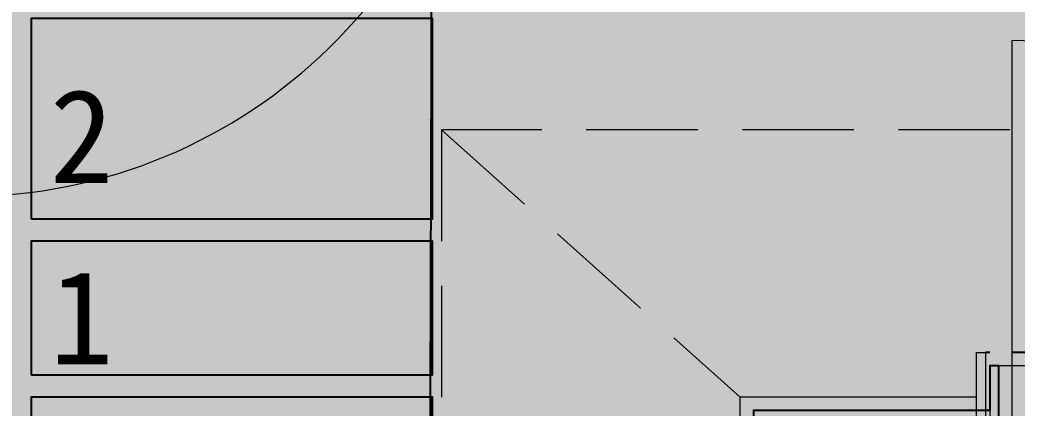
# Model space of a CAD drawing. Header units: inches. Extents: x 143994 to 247866, y 243815 to 272761.
# Drawn here: x 158031 to 160267, y 264131 to 265003 of the extents above; entities that cross this region are included whole.
import ezdxf

# ---------------------------------------------------------------- set-up
doc = ezdxf.new("R2010")
doc.units = ezdxf.units.IN
doc.header["$LTSCALE"] = 1000
doc.header["$MEASUREMENT"] = 0
doc.linetypes.add('DASH', pattern=[0.35, 0.25, -0.1])
doc.layers.get('DEFPOINTS').update_dxf_attribs({"color": 62})
for name, color, linetype in [('0-dim', 90, 'Continuous'), ('0-fm', 30, 'Continuous'), ('0-word', 131, 'Continuous'), ('0-建筑1F', 127, 'Continuous'), ('0-建筑2F', 127, 'Continuous'), ('PUB_HATCH', 8, 'Continuous')]:
    doc.layers.add(name, color=color, linetype=linetype)
for name, color, linetype, lineweight in [('A-Flr-Door', 8, 'Continuous', 9), ('A-M-Stone', 11, 'Continuous', 15), ('MQ-HZ幕墙绘制', 6, 'Continuous', 13), ('散水线', 8, 'Continuous', 15)]:
    doc.layers.add(name, color=color, linetype=linetype, lineweight=lineweight)
doc.styles.add('HS2', font='')
doc.styles.get('HS2').set_extended_font_data('SimHei')

# ---------------------------------------------------------------- blocks, each defined once
blk = doc.blocks.new('$DorLib2D$00000001')
for p, q in [((0.45, 0.975), (0.5, 0.975)), ((0.45, 0), (0.45, 0.975)), ((0.5, 0), (0.5, 0.975)), ((0.5, 0), (0.45, 0))]:
    blk.add_line(p, q)
at = {"lineweight": 13}
blk.add_arc((0.475, 0), 0.975, 91.4693, 180, dxfattribs=at)
blk = doc.blocks.new('A$C784B79C7')
at = {"layer": '0-fm'}
blk.add_lwpolyline([(0, -300), (900, -300), (900, 0), (0, 0)], close=True, dxfattribs=at)
at = {"layer": '0-word', "color": 4, "insert": (41.9, -66.2, 1685.6), "char_height": 210, "attachment_point": 1, "style": 'HS2'}
blk.add_mtext('1', dxfattribs=at)
blk = doc.blocks.new('A$C30137131')
at = {"layer": '0-fm'}
blk.add_lwpolyline([(0, -600), (900, -600), (900, 0), (0, 0)], close=True, dxfattribs=at)
at = {"layer": '0-word', "color": 4, "insert": (41.9, -330.4, 1685.6), "char_height": 210, "attachment_point": 1, "style": 'HS2'}
blk.add_mtext('3', dxfattribs=at)
blk = doc.blocks.new('A$C5E510078')
at = {"layer": '0-fm'}
blk.add_lwpolyline([(0, -450), (900, -450), (900, 0), (0, 0)], close=True, dxfattribs=at)
at = {"layer": '0-word', "color": 4, "insert": (41.9, -159.5, 1685.6), "char_height": 210, "attachment_point": 1, "style": 'HS2'}
blk.add_mtext('2', dxfattribs=at)
blk = doc.blocks.new('A$C3A8077CD')
at = {"layer": '0-dim'}
for name, p in [('A$C5E510078', (0, 3450)), ('A$C784B79C7', (0, 2950)), ('A$C30137131', (0, 2600))]:
    blk.add_blockref(name, p, dxfattribs=at)
blk = doc.blocks.new('144')
at = {"layer": 'A-M-Stone', "color": 127}
for p in [(640606.9, -379670.3), (641136.9, -376030.3)]:
    blk.add_line(p, (640606.9, -376030.3), dxfattribs=at)
at = {"layer": 'MQ-HZ幕墙绘制', "color": 127}
for p, q in [((641216.9, -376240.3), (641216.9, -375230.3)), ((641136.9, -376210.3), (641136.9, -375930.3)), ((641136.9, -375930.3), (641156.9, -375930.3)), ((641156.9, -375930.3), (641156.9, -376210.3))]:
    blk.add_line(p, q, dxfattribs=at)
blk.add_arc((641220.2, -376237), 1006.7, 359.8126, 90.1874, dxfattribs=at)
at = {"layer": 'PUB_HATCH', "color": 127, "linetype": 'DASH', "ltscale": 0.5}
blk.add_line((644666.9, -375930.3), (641156.9, -375930.3), dxfattribs=at)
at = {"layer": '散水线', "color": 127, "linetype": 'DASH'}
for p, q in [((639936.9, -375430.3), (640606.9, -376030.3)), ((645761.9, -375430.3), (639936.9, -375430.3)), ((639936.9, -375430.3), (639936.9, -379070.3))]:
    blk.add_line(p, q, dxfattribs=at)
blk = doc.blocks.new('1442323')
at = {"layer": 'MQ-HZ幕墙绘制', "color": 127}
for p, q in [((683186.9, -376019.3), (683186.9, -376299.3)), ((683206.9, -376019.3), (683186.9, -376019.3)), ((683206.9, -376299.3), (683206.9, -376019.3)), ((684336.9, -376019.3), (683206.9, -376019.3))]:
    blk.add_line(p, q, dxfattribs=at)

msp = doc.modelspace()

# ---------------------------------------------------------------- hatches: boundary and pattern name
at = {"layer": 'DEFPOINTS'}
h = msp.add_hatch(dxfattribs=at)
h.set_pattern_fill('ANSI31', color=250)
h.set_pattern_definition([(45, (-65482.5842, -4e-05), (-1.122532015, 1.122532015), [])])
h.paths.add_polyline_path([(182383.45, 243814.78), (157803.44, 243814.78), (157803.44, 270814.78), (182383.45, 270814.78)])

# ---------------------------------------------------------------- linework, layer by layer
for points in [[(159295.62, 261536.1), (159295.62, 262656.1), (158947.11, 262656.1), (158955.62, 265656.1), (159875.62, 265656.1), (159875.62, 267801.1)], [(163215.62, 264066.1), (163155.62, 264066.1), (163155.62, 263946.1), (161355.62, 263946.1), (161355.62, 264226.1), (161335.62, 264226.1), (161335.62, 263946.1), (161230.62, 263946.1), (161230.62, 265071.1), (163130.62, 265071.1), (163130.62, 266421.1), (160330.62, 266421.1), (160330.62, 263966.1), (160285.62, 263966.1), (160225.62, 263966.1), (160225.62, 264226.1), (160205.62, 264226.1), (160205.62, 264126.1), (159675.62, 264126.1), (159675.62, 261536.1)]]:
    msp.add_lwpolyline(points, dxfattribs=at)

# ---------------------------------------------------------------- block references
msp.add_blockref('A$C3A8077CD', (158055.62, 261556.1))
at = {"layer": '0-建筑1F'}
msp.add_blockref('144', (-480961.31, 640186.38), dxfattribs=at)
at = {"layer": '0-建筑2F'}
msp.add_blockref('1442323', (-522981.31, 640245.41), dxfattribs=at)
at = {"layer": 'A-Flr-Door', "xscale": -1200, "yscale": -1200, "zscale": 100}
msp.add_blockref('$DorLib2D$00000001', (158475.62, 265776.1), dxfattribs=at)

doc.saveas('drawing.dxf')
